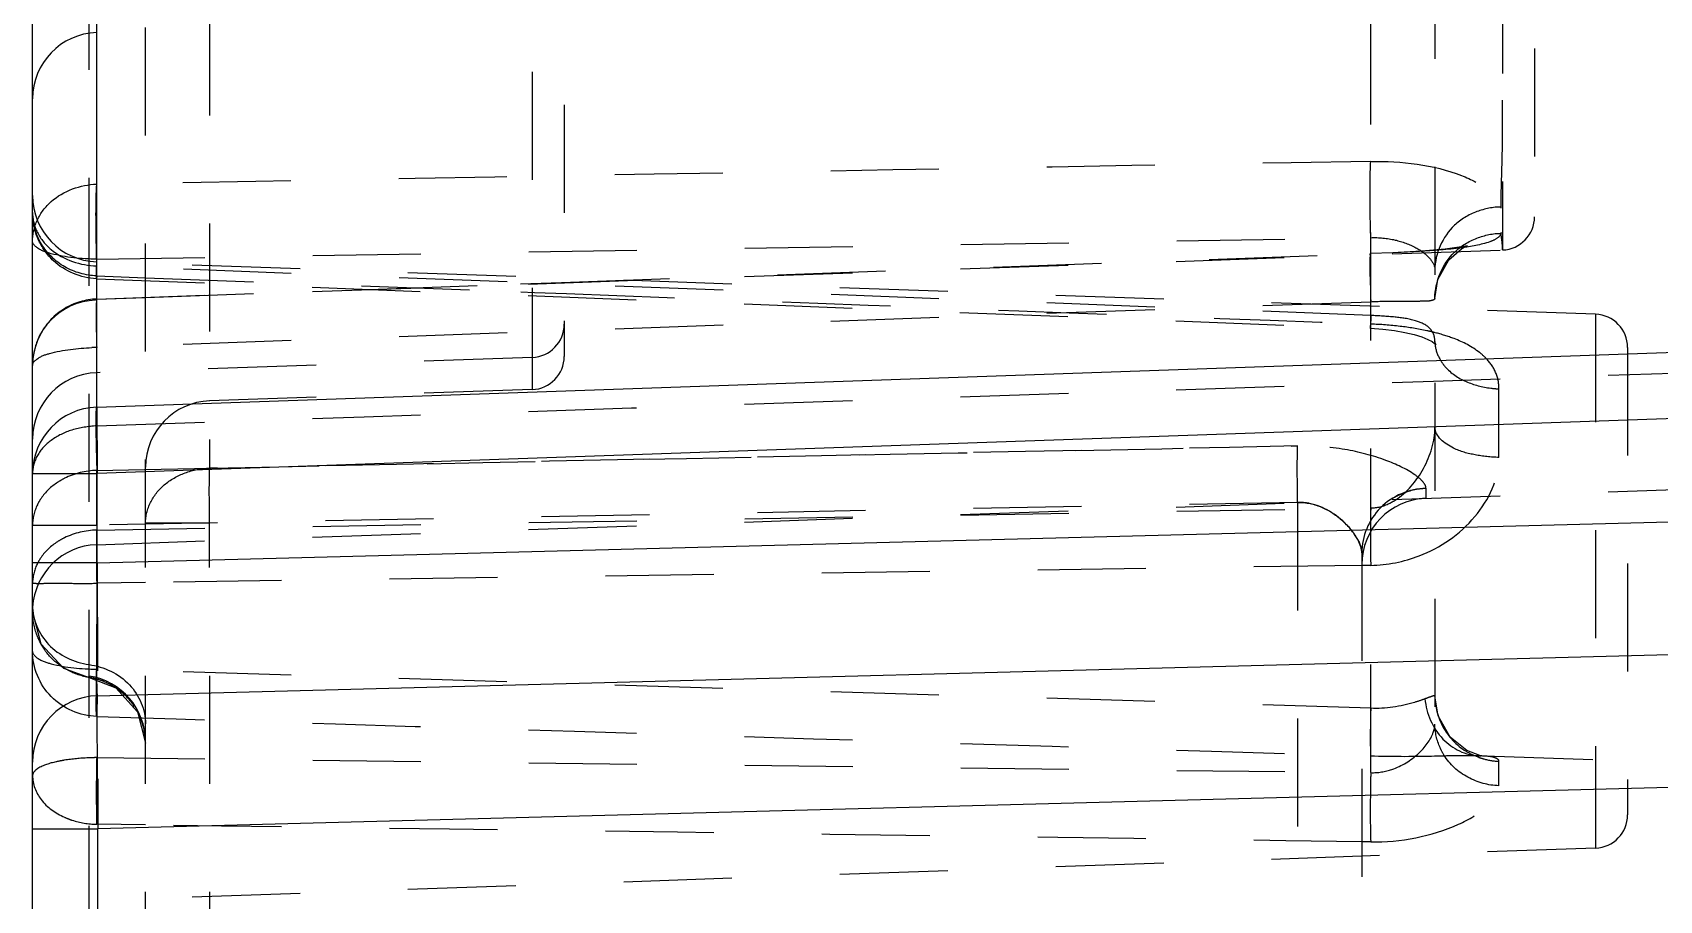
# Model space of a CAD drawing. Header units: millimetres. Extents: x -1265 to 1982, y -12197 to 1934.
# Drawn here: x 365.42 to 390.02, y -4049.24 to -4036.11 of the extents above; entities that cross this region are included whole.
import ezdxf

# ---------------------------------------------------------------- set-up
doc = ezdxf.new("R2010")
doc.units = ezdxf.units.MM
doc.header["$LTSCALE"] = 16.335
doc.linetypes.add('HIDDEN', pattern=[0.2, 0.1, -0.1])
doc.layers.get('0').update_dxf_attribs({"linetype": 'CONTINUOUS'})
doc.layers.add('DEFAULT_2', color=8, linetype='HIDDEN')

msp = doc.modelspace()

# ---------------------------------------------------------------- linework, layer by layer
at = {"color": 7, "linetype": 'Continuous'}
for p, q in [((365.419, -4119.111), (365.419, -3843.644)), ((366.389, -4041.779), (366.389, -4033.173)), ((366.389, -4041.779), (431.081, -4039.52)), ((431.089, -4040.524), (366.398, -4042.783)), ((366.398, -4044.134), (443.314, -4042.12)), ((365.419, -4042.783), (366.398, -4042.783)), ((366.398, -4044.134), (366.398, -4042.783)), ((366.398, -4044.134), (365.419, -4044.134)), ((366.398, -4046.143), (443.314, -4044.129)), ((443.312, -4046.139), (366.407, -4048.153)), ((365.419, -4048.153), (366.407, -4048.153)), ((366.407, -4064.797), (366.407, -4048.153))]:
    msp.add_line(p, q, dxfattribs=at)
for centre, start in [((366.424, -4042.783), 92), ((366.424, -4047.148), 91.5)]:
    msp.add_arc(centre, 1.005, start, 180, dxfattribs=at)
for points, knots in [([(366.398, -4042.783), (366.393, -4042.655), (366.388, -4042.469), (366.383, -4042.233), (366.38, -4042.082), (366.381, -4041.961), (366.378, -4041.862), (366.388, -4041.819), (366.382, -4041.779), (366.389, -4041.779)], [0, 0, 0, 0, 0.381841, 0.555161, 0.706534, 0.830752, 0.922942, 0.97995, 1, 1, 1, 1]), ([(366.398, -4044.134), (366.396, -4044.265), (366.393, -4044.521), (366.39, -4044.893), (366.387, -4045.236), (366.387, -4045.536), (366.387, -4045.755), (366.388, -4045.899), (366.389, -4045.983), (366.392, -4046.048), (366.391, -4046.1), (366.397, -4046.122), (366.394, -4046.143), (366.398, -4046.143)], [0, 0, 0, 0, 0.195005, 0.382567, 0.555632, 0.707143, 0.83072, 0.880844, 0.922693, 0.955893, 0.980074, 0.994873, 1, 1, 1, 1]), ([(366.398, -4046.143), (366.394, -4046.143), (366.399, -4046.164), (366.393, -4046.186), (366.395, -4046.237), (366.393, -4046.302), (366.393, -4046.387), (366.392, -4046.532), (366.393, -4046.75), (366.395, -4047.051), (366.398, -4047.394), (366.402, -4047.766), (366.405, -4048.023), (366.407, -4048.153)], [0, 0, 0, 0, 0.004932, 0.019386, 0.04322, 0.076259, 0.118263, 0.168752, 0.29302, 0.444464, 0.617387, 0.805347, 1, 1, 1, 1])]:
    msp.add_open_spline(points, degree=3, knots=knots, dxfattribs=at)
at = {"layer": 'DEFAULT_2', "color": 8, "linetype": 'HIDDEN'}
for p, q in [((366.273, -4102.018), (366.273, -4015.881)), ((367.128, -4103.012), (367.128, -4015.821)), ((388.132, -4016.754), (388.132, -4038.901)), ((387.647, -4028.565), (387.647, -4039.402)), ((385.655, -4047.306), (385.655, -4030.624)), ((386.625, -4031.61), (386.625, -4046.575)), ((368.097, -4032.469), (368.097, -4042.702)), ((372.974, -4033.439), (372.974, -4041.513)), ((373.459, -4033.941), (373.459, -4041.011)), ((366.389, -4039.541), (385.655, -4039.216)), ((366.389, -4040.145), (387.647, -4039.402)), ((373.419, -4039.894), (385.655, -4039.458)), ((385.987, -4039.443), (385.653, -4039.457)), ((385.653, -4039.457), (385.655, -4039.458)), ((387.028, -4039.357), (386.778, -4039.39)), ((366.389, -4039.793), (366.385, -4039.837)), ((389.054, -4040.373), (366.389, -4039.582)), ((385.655, -4040.393), (366.389, -4039.643)), ((366.389, -4039.793), (367.128, -4039.821)), ((366.385, -4039.837), (385.65, -4040.588)), ((367.128, -4039.821), (372.801, -4040.036)), ((367.128, -4040.119), (370.511, -4039.998)), ((370.511, -4039.998), (372.8, -4039.916)), ((372.8, -4039.916), (373.419, -4039.894)), ((372.801, -4040.036), (373.011, -4040.044)), ((373.011, -4040.044), (373.495, -4040.062)), ((366.389, -4040.145), (367.128, -4040.119)), ((385.655, -4040.19), (366.389, -4040.878)), ((385.65, -4040.588), (385.655, -4040.523)), ((389.054, -4040.373), (389.054, -4048.447)), ((386.625, -4040.788), (386.625, -4040.787)), ((386.625, -4040.787), (386.625, -4040.787)), ((372.974, -4041.028), (366.389, -4041.258)), ((386.638, -4040.828), (386.641, -4040.831)), ((389.539, -4040.876), (389.539, -4047.945)), ((366.389, -4043.859), (433.576, -4041.513)), ((372.974, -4041.513), (368.097, -4041.683)), ((387.594, -4042.539), (387.594, -4041.502)), ((366.398, -4042.783), (366.389, -4041.779)), ((366.389, -4041.779), (366.398, -4042.783)), ((366.389, -4042.737), (367.111, -4042.722)), ((367.111, -4042.722), (368.118, -4042.701)), ((386.489, -4043.004), (386.489, -4043.157)), ((384.549, -4043.22), (366.389, -4043.564)), ((384.549, -4043.22), (384.549, -4125.196)), ((366.389, -4043.638), (385.655, -4043.303)), ((365.419, -4043.564), (366.389, -4043.564)), ((368.097, -4043.532), (367.128, -4043.532)), ((368.115, -4103.012), (368.097, -4043.532)), ((385.519, -4043.981), (385.519, -4157.59)), ((366.398, -4044.134), (366.407, -4048.153)), ((385.519, -4044.173), (367.128, -4044.43)), ((385.655, -4044.171), (385.519, -4044.173)), ((367.128, -4044.43), (366.389, -4044.441)), ((365.419, -4044.875), (365.544, -4045.36)), ((365.544, -4045.36), (365.886, -4045.724)), ((365.886, -4045.724), (366.273, -4045.869)), ((366.273, -4045.869), (366.678, -4046.025)), ((385.655, -4046.332), (366.389, -4045.742)), ((366.678, -4046.025), (367.008, -4046.387)), ((367.008, -4046.387), (367.128, -4046.862)), ((366.389, -4047.079), (385.655, -4047.306)), ((411.868, -4047.911), (387.292, -4047.053)), ((387.594, -4047.504), (387.594, -4047.135)), ((367.128, -4048.097), (366.389, -4048.086)), ((385.655, -4048.353), (385.519, -4048.351)), ((389.054, -4048.447), (366.389, -4049.239))]:
    msp.add_line(p, q, dxfattribs=at)
for points in [[(386.778, -4039.39), (386.421, -4039.419), (385.987, -4039.443)], [(386.625, -4040.134), (386.67, -4039.849), (386.835, -4039.551), (387.027, -4039.383), (387.102, -4039.344)], [(387.102, -4039.344), (387.119, -4039.337), (387.028, -4039.357)], [(385.65, -4040.587), (385.837, -4040.6), (386.012, -4040.62), (386.172, -4040.648), (386.312, -4040.681), (386.429, -4040.718), (386.519, -4040.755), (386.583, -4040.788), (386.621, -4040.814), (386.625, -4040.817)], [(386.641, -4040.831), (386.641, -4040.832), (386.637, -4040.825), (386.631, -4040.813), (386.627, -4040.799), (386.625, -4040.789), (386.625, -4040.788)], [(387.298, -4047.053), (387.324, -4047.054), (387.304, -4047.049), (387.109, -4046.973), (386.858, -4046.77), (386.675, -4046.449), (386.625, -4046.143)]]:
    msp.add_lwpolyline(points, dxfattribs=at)
for centre, radius, start, end in [((366.424, -4037.118), 1.005, 92, 180), ((366.424, -4038.577), 1.005, 180, 268), ((387.63, -4038.9), 0.502, 272, 0), ((413.357, -4039.385), 27.714, 180.8642, 181.6648), ((366.408, -4041.149), 0.989, 92, 179.9594), ((390.576, -4040.18), 24.197, 180.7333, 181.653), ((372.957, -4040.525), 0.502, 272, 0), ((385.447, -4046.126), 5.607, 83.3255, 87.8764), ((389.037, -4040.876), 0.502, 0, 88), ((366.423, -4044.466), 3.589, 90.5411, 91.7241), ((372.957, -4041.011), 0.502, 272, 0), ((366.424, -4042.262), 1.005, 92, 180), ((368.133, -4042.688), 1.005, 92, 180), ((393.761, -4043.059), 27.377, 180.3837, 181.0568), ((386.524, -4044.162), 1.005, 92, 180), ((366.424, -4044.863), 1.005, 92, 261.3731), ((410.727, -4043.697), 25.077, 180.6421, 181.0827), ((366.165, -4044.479), 0.751, 145.211, 154.5642), ((393.803, -4043.956), 27.418, 180.3684, 181.0139), ((366.123, -4046.839), 1.005, 0, 81.3731), ((366.107, -4046.878), 1.027, 68.2015, 74.1582), ((366.09, -4046.921), 1.073, 54.2027, 68.2298), ((366.126, -4046.87), 1.01, 48.0384, 54.1837), ((366.173, -4046.817), 0.939, 33.069, 47.9647), ((391.33, -4047.625), 24.947, 178.745, 179.5728), ((387.659, -4046.051), 1.088, 238.861, 249.9788), ((389.463, -4047.617), 23.08, 179.5583, 180.4284), ((389.037, -4047.945), 0.502, 272, 0)]:
    msp.add_arc(centre, radius, start, end, dxfattribs=at)
for points, knots in [([(387.626, -4038.771), (387.626, -4038.536), (387.648, -4037.988), (387.651, -4037.053), (387.645, -4035.903), (387.648, -4034.564), (387.645, -4033.069), (387.652, -4031.45), (387.644, -4029.747), (387.626, -4028.588), (387.626, -4028.001)], [0, 0, 0, 0, 0.065342, 0.152774, 0.260394, 0.385654, 0.525645, 0.677066, 0.836475, 1, 1, 1, 1]), ([(385.655, -4039.216), (385.648, -4038.999), (385.643, -4038.614), (385.645, -4038.229), (385.655, -4038.062)], [0, 0, 0, 0, 0.564757, 1, 1, 1, 1]), ([(385.655, -4038.063), (386.117, -4038.054), (386.776, -4038.133), (387.405, -4038.45), (387.627, -4038.668), (387.626, -4038.771)], [0, 0, 0, 0, 0.634456, 0.859372, 1, 1, 1, 1]), ([(365.419, -4039.27), (365.419, -4039.16), (365.473, -4038.931), (365.766, -4038.549), (366.144, -4038.414), (366.389, -4038.407)], [0, 0, 0, 0, 0.23389, 0.479285, 1, 1, 1, 1]), ([(366.389, -4039.541), (366.386, -4039.433), (366.379, -4039.055), (366.375, -4038.677), (366.389, -4038.408)], [0, 0, 0, 0, 0.286238, 1, 1, 1, 1]), ([(365.419, -4038.833), (365.419, -4038.937), (365.474, -4039.155), (365.774, -4039.516), (366.145, -4039.636), (366.389, -4039.643)], [0, 0, 0, 0, 0.226624, 0.468746, 1, 1, 1, 1]), ([(387.63, -4038.753), (387.504, -4038.752), (387.245, -4038.806), (386.803, -4039.061), (386.625, -4039.457), (386.625, -4039.702)], [0, 0, 0, 0, 0.249425, 0.512692, 1, 1, 1, 1]), ([(366.389, -4039.541), (366.158, -4039.539), (365.844, -4039.507), (365.521, -4039.406), (365.419, -4039.312), (365.419, -4039.27)], [0, 0, 0, 0, 0.663673, 0.880145, 1, 1, 1, 1]), ([(366.389, -4039.794), (366.222, -4039.786), (365.889, -4039.697), (365.639, -4039.455), (365.554, -4039.315)], [0, 0, 0, 0, 0.504627, 1, 1, 1, 1]), ([(387.626, -4039.139), (387.627, -4039.168), (387.569, -4039.235), (387.365, -4039.317), (386.96, -4039.387), (386.359, -4039.428), (385.901, -4039.449), (385.655, -4039.458)], [0, 0, 0, 0, 0.043003, 0.111849, 0.326996, 0.638398, 1, 1, 1, 1]), ([(385.655, -4039.216), (385.778, -4039.211), (386.015, -4039.234), (386.325, -4039.346), (386.539, -4039.498), (386.625, -4039.64), (386.625, -4039.702)], [0, 0, 0, 0, 0.320336, 0.609305, 0.840353, 1, 1, 1, 1]), ([(386.625, -4040.134), (386.625, -4039.882), (386.798, -4039.475), (387.244, -4039.206), (387.504, -4039.15), (387.63, -4039.151)], [0, 0, 0, 0, 0.493404, 0.754636, 1, 1, 1, 1]), ([(387.647, -4039.402), (387.649, -4039.38), (387.647, -4039.292), (387.626, -4039.205), (387.626, -4039.139)], [0, 0, 0, 0, 0.250446, 1, 1, 1, 1]), ([(385.646, -4039.803), (385.646, -4039.776), (385.645, -4039.689), (385.644, -4039.602), (385.646, -4039.541)], [0, 0, 0, 0, 0.30542, 1, 1, 1, 1]), ([(385.646, -4039.541), (385.646, -4039.521), (385.653, -4039.499), (385.646, -4039.459), (385.653, -4039.457)], [0, 0, 0, 0, 0.733259, 1, 1, 1, 1]), ([(366.385, -4039.837), (366.381, -4039.837), (366.39, -4039.81), (366.382, -4039.783), (366.388, -4039.717), (366.388, -4039.671), (366.389, -4039.643)], [0, 0, 0, 0, 0.064545, 0.256492, 0.571627, 1, 1, 1, 1]), ([(366.381, -4040.233), (366.381, -4040.249), (366.379, -4040.335), (366.38, -4040.42), (366.381, -4040.489)], [0, 0, 0, 0, 0.193457, 1, 1, 1, 1]), ([(366.389, -4040.145), (366.382, -4040.143), (366.388, -4040.195), (366.382, -4040.21), (366.381, -4040.233)], [0, 0, 0, 0, 0.247917, 1, 1, 1, 1]), ([(386.133, -4040.179), (386.095, -4040.179), (385.936, -4040.179), (385.776, -4040.183), (385.655, -4040.19)], [0, 0, 0, 0, 0.234841, 1, 1, 1, 1]), ([(386.625, -4040.134), (386.625, -4040.149), (386.566, -4040.175), (386.475, -4040.176), (386.318, -4040.182), (386.2, -4040.179), (386.133, -4040.179)], [0, 0, 0, 0, 0.09035, 0.289647, 0.598617, 1, 1, 1, 1]), ([(385.655, -4040.393), (385.653, -4040.438), (385.657, -4040.5), (385.645, -4040.565), (385.65, -4040.582)], [0, 0, 0, 0, 0.719124, 1, 1, 1, 1]), ([(386.625, -4040.787), (386.625, -4040.749), (386.613, -4040.674), (386.522, -4040.543), (386.308, -4040.453), (386.005, -4040.411), (385.777, -4040.399), (385.655, -4040.393)], [0, 0, 0, 0, 0.100319, 0.192596, 0.403933, 0.678488, 1, 1, 1, 1]), ([(386.629, -4040.653), (386.587, -4040.642), (386.412, -4040.601), (386.234, -4040.573), (386.099, -4040.557)], [0, 0, 0, 0, 0.242288, 1, 1, 1, 1]), ([(386.625, -4040.787), (386.625, -4040.81), (386.633, -4040.911), (386.672, -4041.007), (386.712, -4041.073)], [0, 0, 0, 0, 0.232899, 1, 1, 1, 1]), ([(387.4, -4041.042), (387.369, -4041.01), (387.226, -4040.883), (387.052, -4040.795), (386.915, -4040.743)], [0, 0, 0, 0, 0.233918, 1, 1, 1, 1]), ([(365.419, -4041.148), (365.419, -4041.109), (365.509, -4041.019), (365.809, -4040.919), (366.1, -4040.886), (366.315, -4040.879)], [0, 0, 0, 0, 0.120889, 0.33498, 1, 1, 1, 1]), ([(387.594, -4041.502), (387.594, -4041.417), (387.56, -4041.245), (387.459, -4041.103), (387.4, -4041.042)], [0, 0, 0, 0, 0.498421, 1, 1, 1, 1]), ([(386.712, -4041.073), (386.732, -4041.106), (386.831, -4041.243), (386.978, -4041.34), (387.096, -4041.391)], [0, 0, 0, 0, 0.231492, 1, 1, 1, 1]), ([(387.096, -4041.391), (387.215, -4041.443), (387.383, -4041.487), (387.553, -4041.501), (387.594, -4041.502)], [0, 0, 0, 0, 0.757207, 1, 1, 1, 1]), ([(366.389, -4042.062), (366.388, -4042.023), (366.387, -4041.954), (366.386, -4041.874), (366.387, -4041.827), (366.386, -4041.801), (366.389, -4041.789), (366.387, -4041.779), (366.389, -4041.779)], [0, 0, 0, 0, 0.41239, 0.727375, 0.843213, 0.928557, 0.981396, 1, 1, 1, 1]), ([(366.389, -4042.062), (366.263, -4042.071), (366.019, -4042.104), (365.701, -4042.257), (365.476, -4042.489), (365.419, -4042.689), (365.419, -4042.783)], [0, 0, 0, 0, 0.286287, 0.552258, 0.78664, 1, 1, 1, 1]), ([(386.023, -4043.187), (386.205, -4043.071), (386.492, -4042.724), (386.625, -4042.295), (386.625, -4042.079)], [0, 0, 0, 0, 0.49901, 1, 1, 1, 1]), ([(387.594, -4042.539), (387.473, -4042.537), (387.235, -4042.508), (386.885, -4042.419), (386.625, -4042.221), (386.625, -4042.079)], [0, 0, 0, 0, 0.321722, 0.623298, 1, 1, 1, 1]), ([(384.549, -4043.22), (384.548, -4043.142), (384.544, -4042.857), (384.542, -4042.572), (384.549, -4042.366)], [0, 0, 0, 0, 0.276453, 1, 1, 1, 1]), ([(384.549, -4043.22), (384.548, -4043.142), (384.544, -4042.857), (384.542, -4042.572), (384.549, -4042.366)], [0, 0, 0, 0, 0.276453, 1, 1, 1, 1]), ([(386.489, -4043.004), (386.489, -4042.969), (386.436, -4042.888), (386.24, -4042.734), (385.841, -4042.551), (385.244, -4042.395), (384.788, -4042.361), (384.549, -4042.366)], [0, 0, 0, 0, 0.048899, 0.126011, 0.357491, 0.660397, 1, 1, 1, 1]), ([(366.389, -4042.737), (366.388, -4042.77), (366.384, -4042.939), (366.384, -4043.107), (366.385, -4043.242)], [0, 0, 0, 0, 0.200802, 1, 1, 1, 1]), ([(367.128, -4043.532), (367.128, -4043.426), (367.183, -4043.205), (367.401, -4042.932), (367.723, -4042.753), (367.971, -4042.703), (368.097, -4042.702)], [0, 0, 0, 0, 0.227012, 0.4694, 0.728889, 1, 1, 1, 1]), ([(368.097, -4043.532), (368.096, -4043.452), (368.092, -4043.175), (368.091, -4042.898), (368.097, -4042.703)], [0, 0, 0, 0, 0.291255, 1, 1, 1, 1]), ([(386.388, -4044.028), (386.708, -4043.904), (387.28, -4043.519), (387.594, -4042.861), (387.594, -4042.539)], [0, 0, 0, 0, 0.515405, 1, 1, 1, 1]), ([(365.903, -4042.855), (365.867, -4042.874), (365.731, -4042.951), (365.613, -4043.062), (365.548, -4043.158)], [0, 0, 0, 0, 0.260298, 1, 1, 1, 1]), ([(386.489, -4043.004), (386.239, -4043.012), (385.73, -4043.223), (385.519, -4043.736), (385.519, -4043.981)], [0, 0, 0, 0, 0.504746, 1, 1, 1, 1]), ([(385.991, -4043.155), (386.03, -4043.132), (386.185, -4043.052), (386.36, -4043.008), (386.489, -4043.004)], [0, 0, 0, 0, 0.260293, 1, 1, 1, 1]), ([(365.548, -4043.158), (365.527, -4043.189), (365.456, -4043.313), (365.419, -4043.458), (365.419, -4043.564)], [0, 0, 0, 0, 0.260922, 1, 1, 1, 1]), ([(384.549, -4043.22), (384.675, -4043.216), (384.928, -4043.272), (385.231, -4043.479), (385.434, -4043.717), (385.519, -4043.901), (385.519, -4043.981)], [0, 0, 0, 0, 0.286393, 0.566358, 0.816885, 1, 1, 1, 1]), ([(385.519, -4043.981), (385.519, -4043.912), (385.454, -4043.753), (385.225, -4043.455), (384.941, -4043.277), (384.73, -4043.235)], [0, 0, 0, 0, 0.183425, 0.431612, 1, 1, 1, 1]), ([(385.655, -4043.303), (385.751, -4043.303), (385.882, -4043.268), (385.995, -4043.204), (386.023, -4043.187)], [0, 0, 0, 0, 0.741033, 1, 1, 1, 1]), ([(385.655, -4043.303), (385.653, -4043.346), (385.649, -4043.571), (385.65, -4043.795), (385.652, -4043.978)], [0, 0, 0, 0, 0.18875, 1, 1, 1, 1]), ([(365.901, -4043.755), (365.865, -4043.773), (365.731, -4043.848), (365.613, -4043.957), (365.548, -4044.05)], [0, 0, 0, 0, 0.261238, 1, 1, 1, 1]), ([(366.389, -4043.637), (366.388, -4043.671), (366.384, -4043.836), (366.384, -4044.001), (366.385, -4044.132)], [0, 0, 0, 0, 0.204744, 1, 1, 1, 1]), ([(365.419, -4044.447), (365.419, -4044.436), (365.488, -4044.447), (365.559, -4044.442), (365.722, -4044.444), (365.836, -4044.441), (365.904, -4044.442)], [0, 0, 0, 0, 0.069554, 0.268206, 0.585209, 1, 1, 1, 1]), ([(365.904, -4044.442), (365.942, -4044.442), (366.103, -4044.444), (366.265, -4044.446), (366.389, -4044.441)], [0, 0, 0, 0, 0.234702, 1, 1, 1, 1]), ([(365.419, -4044.775), (365.419, -4044.988), (365.611, -4045.44), (366.048, -4045.641), (366.273, -4045.672)], [0, 0, 0, 0, 0.483331, 1, 1, 1, 1]), ([(365.54, -4045.348), (365.52, -4045.31), (365.453, -4045.16), (365.419, -4044.995), (365.419, -4044.874)], [0, 0, 0, 0, 0.259726, 1, 1, 1, 1]), ([(365.419, -4045.472), (365.419, -4045.513), (365.521, -4045.608), (365.844, -4045.708), (366.158, -4045.74), (366.389, -4045.742)], [0, 0, 0, 0, 0.119855, 0.336327, 1, 1, 1, 1]), ([(366.389, -4046.456), (366.139, -4046.448), (365.628, -4046.234), (365.419, -4045.718), (365.419, -4045.472)], [0, 0, 0, 0, 0.503463, 1, 1, 1, 1]), ([(366.273, -4045.866), (366.238, -4045.86), (366.094, -4045.829), (365.957, -4045.766), (365.863, -4045.704)], [0, 0, 0, 0, 0.239577, 1, 1, 1, 1]), ([(366.273, -4045.672), (366.499, -4045.703), (366.935, -4045.904), (367.128, -4046.356), (367.128, -4046.569)], [0, 0, 0, 0, 0.516721, 1, 1, 1, 1]), ([(366.389, -4046.455), (366.38, -4046.373), (366.385, -4046.134), (366.386, -4045.897), (366.389, -4045.743)], [0, 0, 0, 0, 0.348734, 1, 1, 1, 1]), ([(386.473, -4046.191), (386.422, -4046.21), (386.159, -4046.297), (385.877, -4046.344), (385.655, -4046.332)], [0, 0, 0, 0, 0.19706, 1, 1, 1, 1]), ([(386.625, -4046.143), (386.625, -4046.14), (386.603, -4046.145), (386.582, -4046.152), (386.53, -4046.17), (386.495, -4046.183), (386.473, -4046.191)], [0, 0, 0, 0, 0.064056, 0.2567, 0.572239, 1, 1, 1, 1]), ([(386.473, -4046.191), (386.498, -4046.411), (386.668, -4046.836), (387.092, -4047.046), (387.292, -4047.053)], [0, 0, 0, 0, 0.524856, 1, 1, 1, 1]), ([(386.625, -4046.143), (386.625, -4046.304), (386.713, -4046.639), (386.951, -4046.894), (387.096, -4046.982)], [0, 0, 0, 0, 0.487199, 1, 1, 1, 1]), ([(367.128, -4046.858), (367.128, -4046.82), (367.117, -4046.659), (367.067, -4046.502), (367.012, -4046.394)], [0, 0, 0, 0, 0.239254, 1, 1, 1, 1]), ([(385.655, -4046.332), (385.651, -4046.491), (385.646, -4046.705), (385.649, -4046.946), (385.65, -4047.028), (385.655, -4047.056)], [0, 0, 0, 0, 0.659027, 0.883619, 1, 1, 1, 1]), ([(385.655, -4047.306), (385.763, -4047.31), (386.03, -4047.264), (386.374, -4047.053), (386.557, -4046.817), (386.601, -4046.694)], [0, 0, 0, 0, 0.273826, 0.670248, 1, 1, 1, 1]), ([(386.601, -4046.694), (386.605, -4046.684), (386.617, -4046.645), (386.625, -4046.605), (386.625, -4046.575)], [0, 0, 0, 0, 0.272533, 1, 1, 1, 1]), ([(386.762, -4047.041), (386.74, -4047.004), (386.664, -4046.86), (386.625, -4046.695), (386.625, -4046.575)], [0, 0, 0, 0, 0.26352, 1, 1, 1, 1]), ([(365.901, -4047.118), (365.859, -4047.125), (365.722, -4047.152), (365.582, -4047.191), (365.5, -4047.244)], [0, 0, 0, 0, 0.305518, 1, 1, 1, 1]), ([(366.389, -4047.079), (366.347, -4047.079), (366.184, -4047.084), (366.021, -4047.099), (365.901, -4047.118)], [0, 0, 0, 0, 0.259697, 1, 1, 1, 1]), ([(387.292, -4047.053), (387.053, -4047.044), (386.507, -4047.067), (385.961, -4047.066), (385.655, -4047.056)], [0, 0, 0, 0, 0.43888, 1, 1, 1, 1]), ([(387.594, -4047.504), (387.432, -4047.499), (387.105, -4047.41), (386.848, -4047.181), (386.762, -4047.041)], [0, 0, 0, 0, 0.496359, 1, 1, 1, 1]), ([(387.286, -4047.073), (387.312, -4047.082), (387.412, -4047.115), (387.517, -4047.132), (387.594, -4047.135)], [0, 0, 0, 0, 0.259461, 1, 1, 1, 1]), ([(387.594, -4047.135), (387.594, -4047.102), (387.459, -4047.053), (387.369, -4047.055), (387.295, -4047.053)], [0, 0, 0, 0, 0.306461, 1, 1, 1, 1]), ([(365.5, -4047.244), (365.488, -4047.251), (365.451, -4047.277), (365.419, -4047.319), (365.419, -4047.35)], [0, 0, 0, 0, 0.318833, 1, 1, 1, 1]), ([(365.419, -4047.35), (365.419, -4047.478), (365.528, -4047.757), (365.767, -4047.92), (365.902, -4047.98)], [0, 0, 0, 0, 0.463492, 1, 1, 1, 1]), ([(385.655, -4047.306), (385.653, -4047.396), (385.647, -4047.745), (385.645, -4048.094), (385.655, -4048.353)], [0, 0, 0, 0, 0.257378, 1, 1, 1, 1]), ([(385.655, -4048.353), (386.106, -4048.359), (386.756, -4048.235), (387.388, -4047.875), (387.594, -4047.618), (387.594, -4047.504)], [0, 0, 0, 0, 0.608572, 0.846183, 1, 1, 1, 1]), ([(366.384, -4047.79), (366.384, -4047.817), (366.385, -4047.916), (366.387, -4048.015), (366.389, -4048.086)], [0, 0, 0, 0, 0.274976, 1, 1, 1, 1]), ([(365.902, -4047.98), (365.94, -4047.997), (366.095, -4048.057), (366.263, -4048.086), (366.389, -4048.087)], [0, 0, 0, 0, 0.24464, 1, 1, 1, 1])]:
    msp.add_open_spline(points, degree=3, knots=knots, dxfattribs=at)
for points in [[(385.655, -4038.062), (379.233, -4038.178), (372.811, -4038.293), (366.389, -4038.408)], [(365.505, -4039.239), (365.449, -4039.113), (365.419, -4038.972), (365.419, -4038.833)], [(365.554, -4039.315), (365.468, -4039.172), (365.419, -4039), (365.419, -4038.833)], [(365.736, -4039.566), (365.639, -4039.475), (365.559, -4039.361), (365.505, -4039.239)], [(366.385, -4039.837), (366.151, -4039.828), (365.907, -4039.726), (365.736, -4039.566)], [(366.389, -4042.062), (387.952, -4041.337), (409.516, -4040.62), (431.081, -4039.927)], [(373.495, -4040.062), (377.548, -4040.216), (381.601, -4040.37), (385.655, -4040.523)], [(365.902, -4040.29), (365.757, -4040.378), (365.631, -4040.508), (365.548, -4040.656)], [(366.389, -4040.144), (366.22, -4040.15), (366.047, -4040.202), (365.902, -4040.29)], [(365.548, -4040.656), (365.487, -4040.764), (365.447, -4040.886), (365.429, -4041.009)], [(386.915, -4040.743), (386.822, -4040.707), (386.726, -4040.678), (386.629, -4040.653)], [(384.549, -4042.366), (379.065, -4042.478), (373.581, -4042.59), (368.097, -4042.703)], [(368.118, -4042.701), (373.595, -4042.589), (379.072, -4042.478), (384.549, -4042.366)], [(366.389, -4042.736), (366.222, -4042.738), (366.052, -4042.781), (365.903, -4042.855)], [(384.73, -4043.235), (384.671, -4043.223), (384.61, -4043.218), (384.549, -4043.22)], [(366.389, -4043.638), (366.222, -4043.642), (366.052, -4043.682), (365.901, -4043.755)], [(365.486, -4044.156), (365.444, -4044.246), (365.419, -4044.348), (365.419, -4044.447)], [(385.655, -4044.171), (385.904, -4044.167), (386.155, -4044.118), (386.388, -4044.028)], [(365.639, -4045.5), (365.601, -4045.452), (365.568, -4045.401), (365.54, -4045.348)], [(365.863, -4045.704), (365.779, -4045.648), (365.701, -4045.579), (365.639, -4045.5)], [(366.387, -4045.89), (366.35, -4045.88), (366.312, -4045.872), (366.273, -4045.866)], [(366.389, -4046.455), (372.811, -4046.656), (379.233, -4046.856), (385.655, -4047.056)], [(385.519, -4048.351), (379.389, -4048.266), (373.258, -4048.182), (367.128, -4048.097)]]:
    msp.add_open_spline(points, degree=3, dxfattribs=at)

doc.saveas('drawing.dxf')
